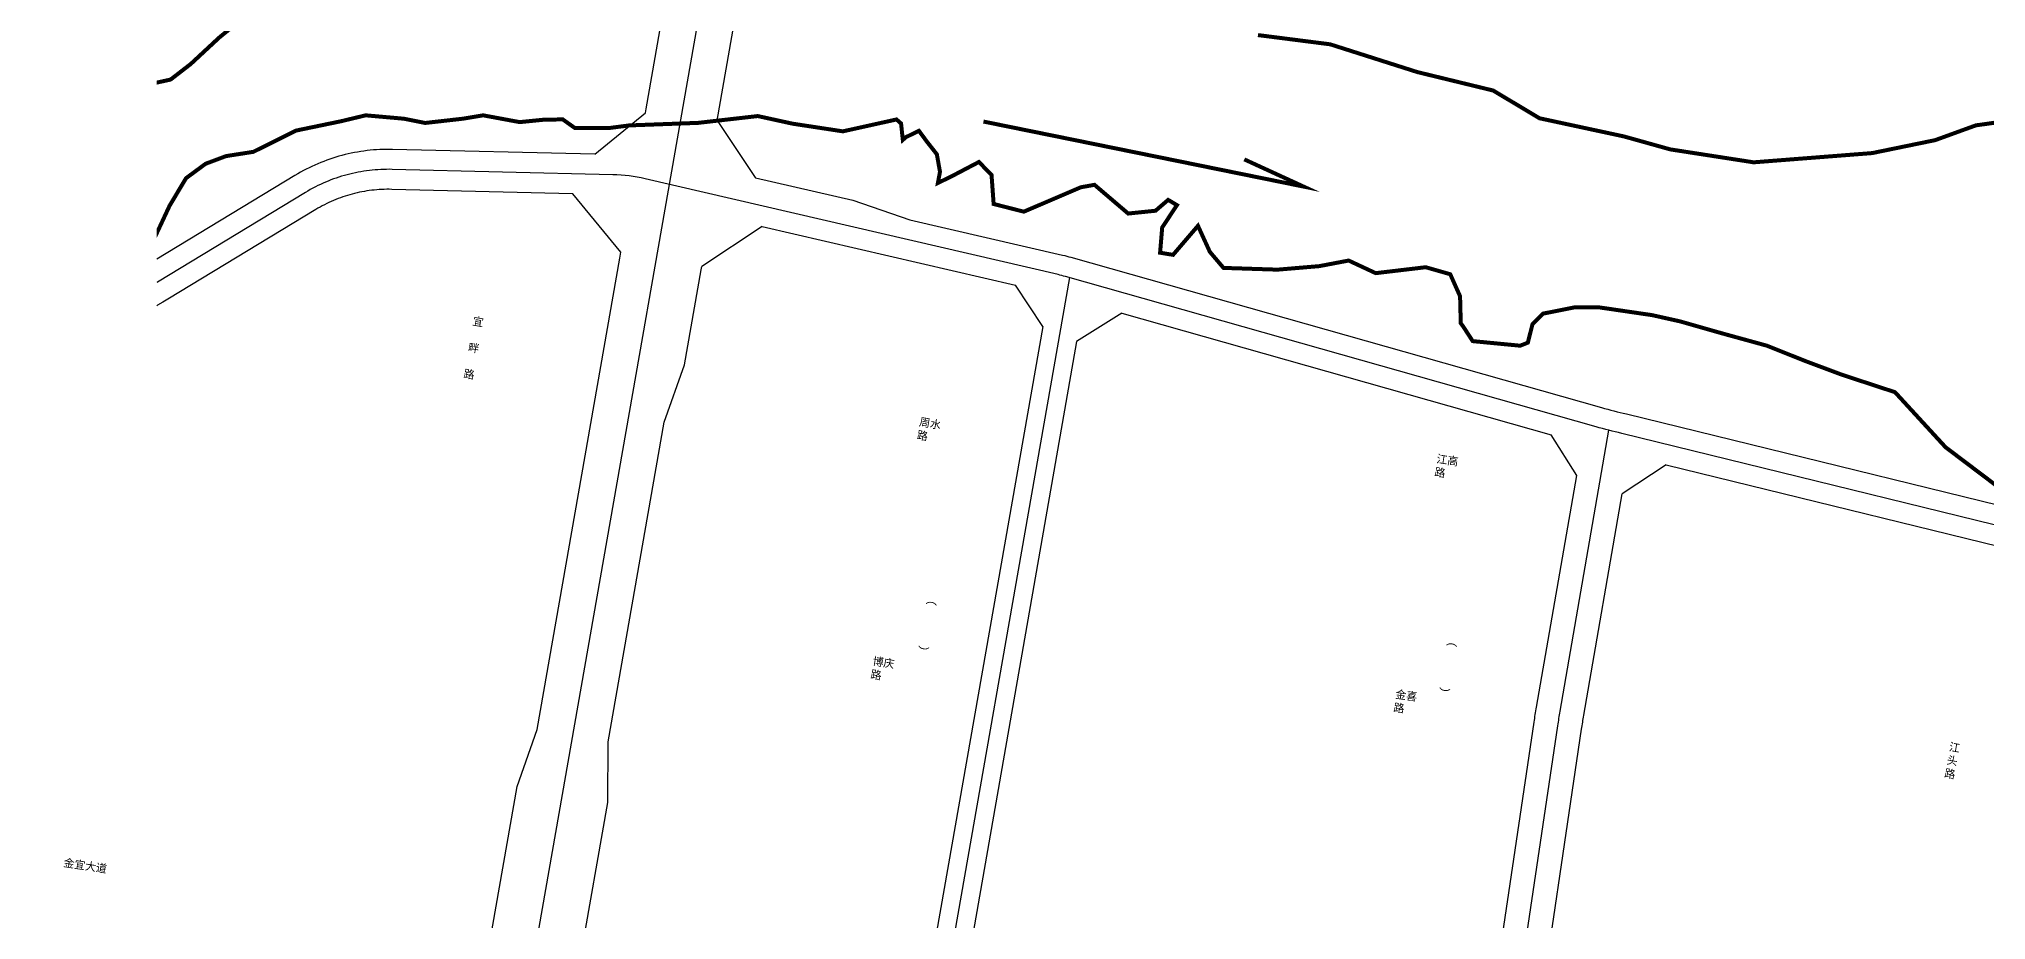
# Model space of a CAD drawing. Extents: x 529262 to 576451, y 2694391 to 2717535.
# Drawn here: x 561573 to 562546, y 2711174 to 2711615 of the extents above; entities that cross this region are included whole.
import ezdxf
from ezdxf.enums import TextEntityAlignment as Align
from ezdxf.xclip import XClip

# ---------------------------------------------------------------- set-up
doc = ezdxf.new("R2010")
doc.units = 0
doc.header["$XCLIPFRAME"] = 0
for name, color, linetype in [('PP-COM', 7, 'Continuous'), ('RD-中线', 40, 'Continuous'), ('RD-红线', 7, 'Continuous'), ('RD-路名', 7, 'Continuous'), ('河流', 4, 'Continuous')]:
    doc.layers.add(name, color=color, linetype=linetype)
doc.styles.add('黑体', font='simhei.ttf')

# ---------------------------------------------------------------- blocks, each defined once
blk = doc.blocks.new('A$C19FD0107')
at = {"layer": 'RD-中线', "color": 8, "linetype": 'Continuous', "flags": 128}
blk.add_lwpolyline([(-9388.97, 15551.45), (-9194.61, 16668.92, -0.000112), (-9194.54, 16669.36), (-9183.27, 16733.98, -0.000221), (-9183.12, 16734.85), (-9059.2, 17441.75)], format="xyb", dxfattribs=at)
at = {"layer": 'RD-中线', "color": 8}
for points in [[(-9122.21, 17154.24, 0.051063), (-9138.38, 17156.29), (-9248.72, 17158.96, 0.143281), (-9292.13, 17147.38), (-9365.99, 17102.59, -0.029164), (-9386.6, 17091.69), (-9682.16, 16956.67, -0.1024), (-9761.2, 16938.63), (-9874.81, 16936.32, -0.164523), (-10119.22, 17013.48), (-10262.45, 17118.34, 0.129979), (-10319.58, 17140.72)], [(-8698.14, 16639.51), (-8691.6, 16704.73, -0.011785), (-8689.86, 16718.77), (-8665.89, 16880.54, -0.006121), (-8664.72, 16887.79), (-8640.36, 17028.4)]]:
    blk.add_lwpolyline(points, format="xyb", dxfattribs=at)
at = {"layer": 'RD-中线', "color": 8, "linetype": 'Continuous'}
blk.add_lwpolyline([(-8377.08, 16963.76), (-8633.98, 17026.81, -0.011003), (-8646.75, 17030.13), (-8912.07, 17105.34, 0.012006), (-8915.79, 17106.3), (-9122.21, 17154.24)], format="xyb", dxfattribs=at)
at = {"layer": 'RD-中线', "color": 8, "linetype": 'Continuous', "flags": 128}
blk.add_lwpolyline([(-8910.04, 17104.77), (-8984.83, 16677.7)], dxfattribs=at)
at = {"layer": 'RD-红线', "color": 8, "linetype": 'Continuous', "flags": 128}
for points in [[(-9122.1, 17187.19), (-9121.75, 17189.18), (-9082.98, 17410.34)], [(-9086.2, 17183.49), (-9047.82, 17402.45)], [(-9176.17, 16878.71), (-9134.85, 17114.47), (-9134.32, 17117.46)], [(-9102.58, 17061.09), (-9094.24, 17108.64), (-9093.95, 17110.34)], [(-8923.46, 17080.35), (-8984.21, 16733.44)], [(-8906.52, 17072.74), (-8966.47, 16730.34)], [(-9112.68, 17032.41), (-9102.58, 17061.09)], [(-9140.71, 16872.52), (-9112.68, 17032.41)], [(-9186.28, 16850.02), (-9176.17, 16878.71)], [(-9140.97, 16842.1), (-9140.71, 16872.52)], [(-9200.09, 16771.22), (-9200.09, 16771.25), (-9186.28, 16850.02)], [(-9154.78, 16763.3), (-9140.97, 16842.1)]]:
    blk.add_lwpolyline(points, dxfattribs=at)
at = {"layer": 'RD-红线', "color": 8, "linetype": 'Continuous'}
for points in [[(-9147.33, 17166.51), (-9122.1, 17187.19, 0.371102)], [(-9086.2, 17183.49), (-9067.23, 17154.82, 0.398289)], [(-9134.32, 17117.46), (-9158.34, 17146.77, 0.458681)], [(-9063.67, 17130.38), (-9093.95, 17110.34, 0.430319)], [(-8923.46, 17080.35), (-8937.12, 17100.99, 0.398238)], [(-8883.88, 17086.96), (-8906.52, 17072.74, 0.444675)], [(-8656.47, 17005.74), (-8669.29, 17026.13, 0.383879)], [(-8611.66, 17011.04), (-8633.69, 16996.63, 0.434608)]]:
    blk.add_lwpolyline(points, format="xyb", dxfattribs=at)
at = {"layer": 'RD-红线', "color": 8}
for points in [[(-9147.33, 17166.51), (-9248.48, 17168.95, 0.143281), (-9297.32, 17155.93), (-9371.18, 17111.14, -0.029164), (-9390.75, 17100.78), (-9686.32, 16965.77, -0.1024), (-9761.4, 16948.63), (-9875.02, 16946.32, -0.164523), (-10113.31, 17021.55), (-10256.55, 17126.41, 0.129979), (-10318.43, 17150.65)], [(-9147.33, 17166.51), (-9248.48, 17168.95, 0.143281), (-9297.32, 17155.93), (-9371.18, 17111.14, -0.029164), (-9390.75, 17100.78), (-9686.32, 16965.77, -0.1024), (-9761.4, 16948.63), (-9875.02, 16946.32, -0.164523), (-10113.31, 17021.55), (-10210.44, 17092.65)], [(-9158.34, 17146.77), (-9248.96, 17148.96, 0.143281), (-9286.95, 17138.83), (-9360.81, 17094.04, -0.029164), (-9382.44, 17082.59), (-9482.16, 17037.04)], [(-8989.82, 17133.76), (-8913.52, 17116.04, -0.012006), (-8909.34, 17114.96), (-8644.03, 17039.75, 0.01104), (-8631.63, 17036.54), (-8374.76, 16973.49), (-7962.78, 16878.36), (-7889.49, 16857.62, -0.022488), (-7863.05, 16848.83), (-7789.53, 16820.02, 0.001675), (-7788.34, 16819.56), (-7438.75, 16686.39, 0.000863), (-7406.63, 16674.05, -0.049953), (-7369.21, 16655.28), (-7343, 16638.67)], [(-8705.48, 16686.51), (-8703.54, 16705.93, -0.011785), (-8701.73, 16720.52), (-8677.76, 16882.3, -0.006121), (-8676.55, 16889.84), (-8656.47, 17005.74)], [(-8682.15, 16678.71), (-8679.66, 16703.54, -0.011785), (-8677.98, 16717.01), (-8654.02, 16878.78, -0.006121), (-8652.9, 16885.74), (-8633.69, 16996.63)]]:
    blk.add_lwpolyline(points, format="xyb", dxfattribs=at)
for points in [[(-9067.23, 17154.82), (-9067.07, 17154.78), (-9018.37, 17143.47)], [(-9018.37, 17143.47), (-8989.82, 17133.76)], [(-9063.67, 17130.38), (-8937.12, 17100.99)], [(-8883.88, 17086.96), (-8669.29, 17026.13)], [(-8611.66, 17011.04), (-8403.56, 16959.96)], [(-9924.27, 16872.61), (-9233.95, 16751.78), (-9229.03, 16750.91)]]:
    blk.add_lwpolyline(points, dxfattribs=at)
at = {"layer": '河流', "color": 8, "const_width": 2}
for points in [[(-8410.57, 17187.47), (-8456.87, 17180.99), (-8477.24, 17173.59), (-8508.73, 17167.11), (-8568, 17162.49), (-8609.67, 17168.96), (-8632.82, 17175.44), (-8675.07, 17184.54), (-8698.22, 17198.42), (-8736.19, 17207.67), (-8779.72, 17221.55), (-8815.83, 17226.17)], [(-9315.79, 17240.79), (-9335.21, 17224.92), (-9349.43, 17211.71), (-9359.51, 17203.91), (-9374.39, 17200.63), (-9382.96, 17200.63), (-9391.53, 17198.62), (-9399.6, 17195.84), (-9410.19, 17189.8), (-9421.04, 17186.52), (-9425.07, 17186.27), (-9451.36, 17180.53), (-9459.36, 17181.68), (-9466.21, 17185.1), (-9471.16, 17189.28), (-9471.54, 17195.75), (-9469.26, 17204.88), (-9465.45, 17209.44), (-9456.31, 17214.39), (-9448.7, 17219.71), (-9433.09, 17229.98)], [(-8443.68, 16998.46), (-8472.03, 17019.89), (-8497.32, 17047.45), (-8523.8, 17056.16), (-8542.19, 17063.05), (-8561.35, 17070.71), (-8583.57, 17076.83), (-8605.03, 17082.95), (-8618.82, 17086.02), (-8644.87, 17089.84), (-8657.9, 17089.84), (-8673.22, 17086.78), (-8678.59, 17081.42), (-8680.89, 17072.24), (-8684.72, 17070.71), (-8708.47, 17073), (-8713.02, 17080.03), (-8714.43, 17081.96), (-8714.78, 17095.45), (-8719.69, 17106.48), (-8731.96, 17109.99), (-8756.97, 17107.02), (-8770.48, 17113.33), (-8785.2, 17110.53), (-8806.07, 17108.77), (-8833.07, 17109.65), (-8839.91, 17117.71), (-8845.83, 17130.73), (-8858.28, 17116.19), (-8864.77, 17117.24), (-8863.72, 17129.86), (-8856.35, 17141.07), (-8860.74, 17143.69), (-8867.05, 17138.26), (-8880.73, 17136.86), (-8897.56, 17151.23), (-8904.4, 17150), (-8932.91, 17137.79), (-8947.99, 17141.64), (-8949.04, 17156.18), (-8955.35, 17162.66), (-8969.03, 17155.48), (-8975.87, 17152.15), (-8974.82, 17157.76), (-8976.39, 17166.52), (-8981.48, 17173), (-8985.34, 17178.25), (-8991.82, 17175.1), (-8993.4, 17173.7), (-8994.28, 17181.93), (-8996.57, 17183.94), (-9023.38, 17177.99), (-9048.48, 17181.82), (-9065.93, 17185.64), (-9095.72, 17182.24), (-9130.19, 17180.96), (-9139.97, 17179.69), (-9157.42, 17179.69), (-9163.38, 17183.94), (-9172.19, 17183.89), (-9184.96, 17182.61), (-9203.25, 17186.01), (-9213.47, 17184.31), (-9232.19, 17182.19), (-9242.83, 17184.31), (-9261.98, 17186.01), (-9274.32, 17183.04), (-9296.87, 17178.36), (-9318.15, 17167.73), (-9331.77, 17165.61), (-9341.98, 17161.78), (-9351.77, 17154.56), (-9359.98, 17140.83), (-9371.47, 17116.17), (-9379.13, 17102.99), (-9394.88, 17100.44), (-9427.22, 17107.24)], [(-8714.19, 17202.31), (-8698.22, 17198.42), (-8675.07, 17184.54), (-8632.82, 17175.44), (-8609.67, 17168.96), (-8568, 17162.49), (-8508.73, 17167.11), (-8477.24, 17173.59), (-8457.32, 17180.83)], [(-8443.68, 16998.46), (-8472.03, 17019.89), (-8497.32, 17047.45), (-8523.8, 17056.16), (-8542.19, 17063.05), (-8561.35, 17070.71), (-8583.57, 17076.83), (-8605.03, 17082.95), (-8618.82, 17086.02), (-8644.87, 17089.84), (-8657.9, 17089.84), (-8673.22, 17086.78), (-8678.59, 17081.42), (-8680.89, 17072.24), (-8684.72, 17070.71), (-8708.47, 17073), (-8713.02, 17080.03), (-8714.43, 17081.96), (-8714.78, 17095.45), (-8719.69, 17106.48), (-8731.96, 17109.99), (-8756.97, 17107.02), (-8770.48, 17113.33), (-8785.2, 17110.53), (-8806.07, 17108.77), (-8833.07, 17109.65), (-8839.91, 17117.71), (-8845.83, 17130.73), (-8858.28, 17116.19), (-8864.77, 17117.24), (-8863.72, 17129.86), (-8856.35, 17141.07), (-8860.74, 17143.69), (-8867.05, 17138.26), (-8880.73, 17136.86), (-8897.56, 17151.23), (-8904.4, 17150), (-8932.91, 17137.79), (-8947.99, 17141.64), (-8949.04, 17156.18), (-8955.35, 17162.66), (-8969.03, 17155.48), (-8975.87, 17152.15), (-8974.82, 17157.76), (-8976.39, 17166.52), (-8981.48, 17173), (-8985.34, 17178.25), (-8991.82, 17175.1), (-8993.4, 17173.7), (-8994.28, 17181.93), (-8996.57, 17183.94), (-9023.38, 17177.99), (-9048.48, 17181.82), (-9065.93, 17185.64), (-9095.72, 17182.24), (-9130.19, 17180.96), (-9139.97, 17179.69), (-9157.42, 17179.69), (-9163.38, 17183.94), (-9172.19, 17183.89), (-9184.96, 17182.61), (-9203.25, 17186.01), (-9213.47, 17184.31), (-9232.19, 17182.19), (-9242.83, 17184.31), (-9261.98, 17186.01), (-9274.32, 17183.04), (-9296.87, 17178.36), (-9318.15, 17167.73), (-9331.77, 17165.61), (-9341.98, 17161.78), (-9351.77, 17154.56), (-9359.98, 17140.83), (-9371.47, 17116.17), (-9379.13, 17102.99), (-9394.88, 17100.44), (-9427.22, 17107.24)], [(-8457.32, 17008.77), (-8472.03, 17019.89), (-8497.32, 17047.45), (-8523.8, 17056.16), (-8542.19, 17063.05), (-8561.35, 17070.71), (-8583.57, 17076.83), (-8605.03, 17082.95), (-8618.82, 17086.02), (-8644.87, 17089.84), (-8657.9, 17089.84), (-8673.22, 17086.78), (-8678.59, 17081.42), (-8680.89, 17072.24), (-8684.72, 17070.71), (-8708.47, 17073), (-8713.02, 17080.03), (-8714.43, 17081.96), (-8714.78, 17095.45), (-8719.69, 17106.48), (-8731.96, 17109.99), (-8756.97, 17107.02), (-8770.48, 17113.33), (-8785.2, 17110.53), (-8806.07, 17108.77), (-8833.07, 17109.65), (-8839.91, 17117.71), (-8845.83, 17130.73), (-8858.28, 17116.19), (-8864.77, 17117.24), (-8863.72, 17129.86), (-8856.35, 17141.07), (-8860.74, 17143.69), (-8867.05, 17138.26), (-8880.73, 17136.86), (-8897.56, 17151.23), (-8904.4, 17150), (-8932.91, 17137.79), (-8947.99, 17141.64), (-8949.04, 17156.18), (-8955.35, 17162.66), (-8969.03, 17155.48), (-8975.87, 17152.15), (-8974.82, 17157.76), (-8976.39, 17166.52), (-8981.48, 17173), (-8985.34, 17178.25), (-8991.82, 17175.1), (-8993.4, 17173.7), (-8994.28, 17181.93), (-8996.57, 17183.94), (-9023.38, 17177.99), (-9048.48, 17181.82), (-9065.93, 17185.64), (-9095.72, 17182.24), (-9102.07, 17182.01)], [(-8953.08, 17182.9), (-8793.03, 17150.35), (-8822.67, 17163.97)]]:
    blk.add_lwpolyline(points, dxfattribs=at)

msp = doc.modelspace()

# ---------------------------------------------------------------- block references
at = {"layer": 'PP-COM'}
ref = msp.add_blockref('A$C19FD0107', (570997.993, 2694390.603), dxfattribs=at)
XClip(ref).set_block_clipping_path([(-9366.4383134884, 14428.6043910822), (-3328.4480743363, 17452.7484863754)])

# ---------------------------------------------------------------- texts
at = {"layer": 'RD-路名', "color": 7, "style": '黑体'}
msp.add_text('金宜大道', height=4, rotation=351.385393, dxfattribs=at).set_placement((561595.84, 2711201.214), align=Align.MIDDLE)
at = {"layer": 'RD-路名', "color": 7, "linetype": 'Continuous', "char_height": 4, "width": 50.99419, "attachment_point": 1, "style": '黑体'}
for s, insert, rotation in [('宜\\P\\P畔\\P\\P路', (561789.917, 2711475.712), 350.270231), ('周水\\P路', (562013.204, 2711425.289), 350.270231), ('江高\\P路', (562271.823, 2711406.793), 351.158047), ('江\\P头\\P路', (562528.142, 2711262.64), 349.958985)]:
    msp.add_mtext(s, dxfattribs=dict(at, insert=insert, rotation=rotation))
at = {"layer": 'RD-路名', "color": 7, "linetype": 'Continuous', "char_height": 4, "attachment_point": 1, "style": '黑体'}
for width, insert, rotation in [(417.527, (562022.115, 2711337.382), 260.191895), (312.81606, (562282.18, 2711316.665), 261.07971)]:
    msp.add_mtext_dynamic_manual_height_columns('\\pi-12,l16,t16;(^I    )', width=width, gutter_width=357.193, heights=[0], dxfattribs=dict(at, insert=insert, rotation=rotation))
at = {"layer": 'RD-路名', "color": 7, "char_height": 4, "width": 50.99419, "attachment_point": 1, "style": '黑体'}
for s, insert, rotation in [('博庆\\P路 ', (561989.867, 2711305.559), 351.254898), ('金喜\\P路 ', (562251.171, 2711288.94), 352.142713)]:
    msp.add_mtext(s, dxfattribs=dict(at, insert=insert, rotation=rotation))

doc.saveas('drawing.dxf')
